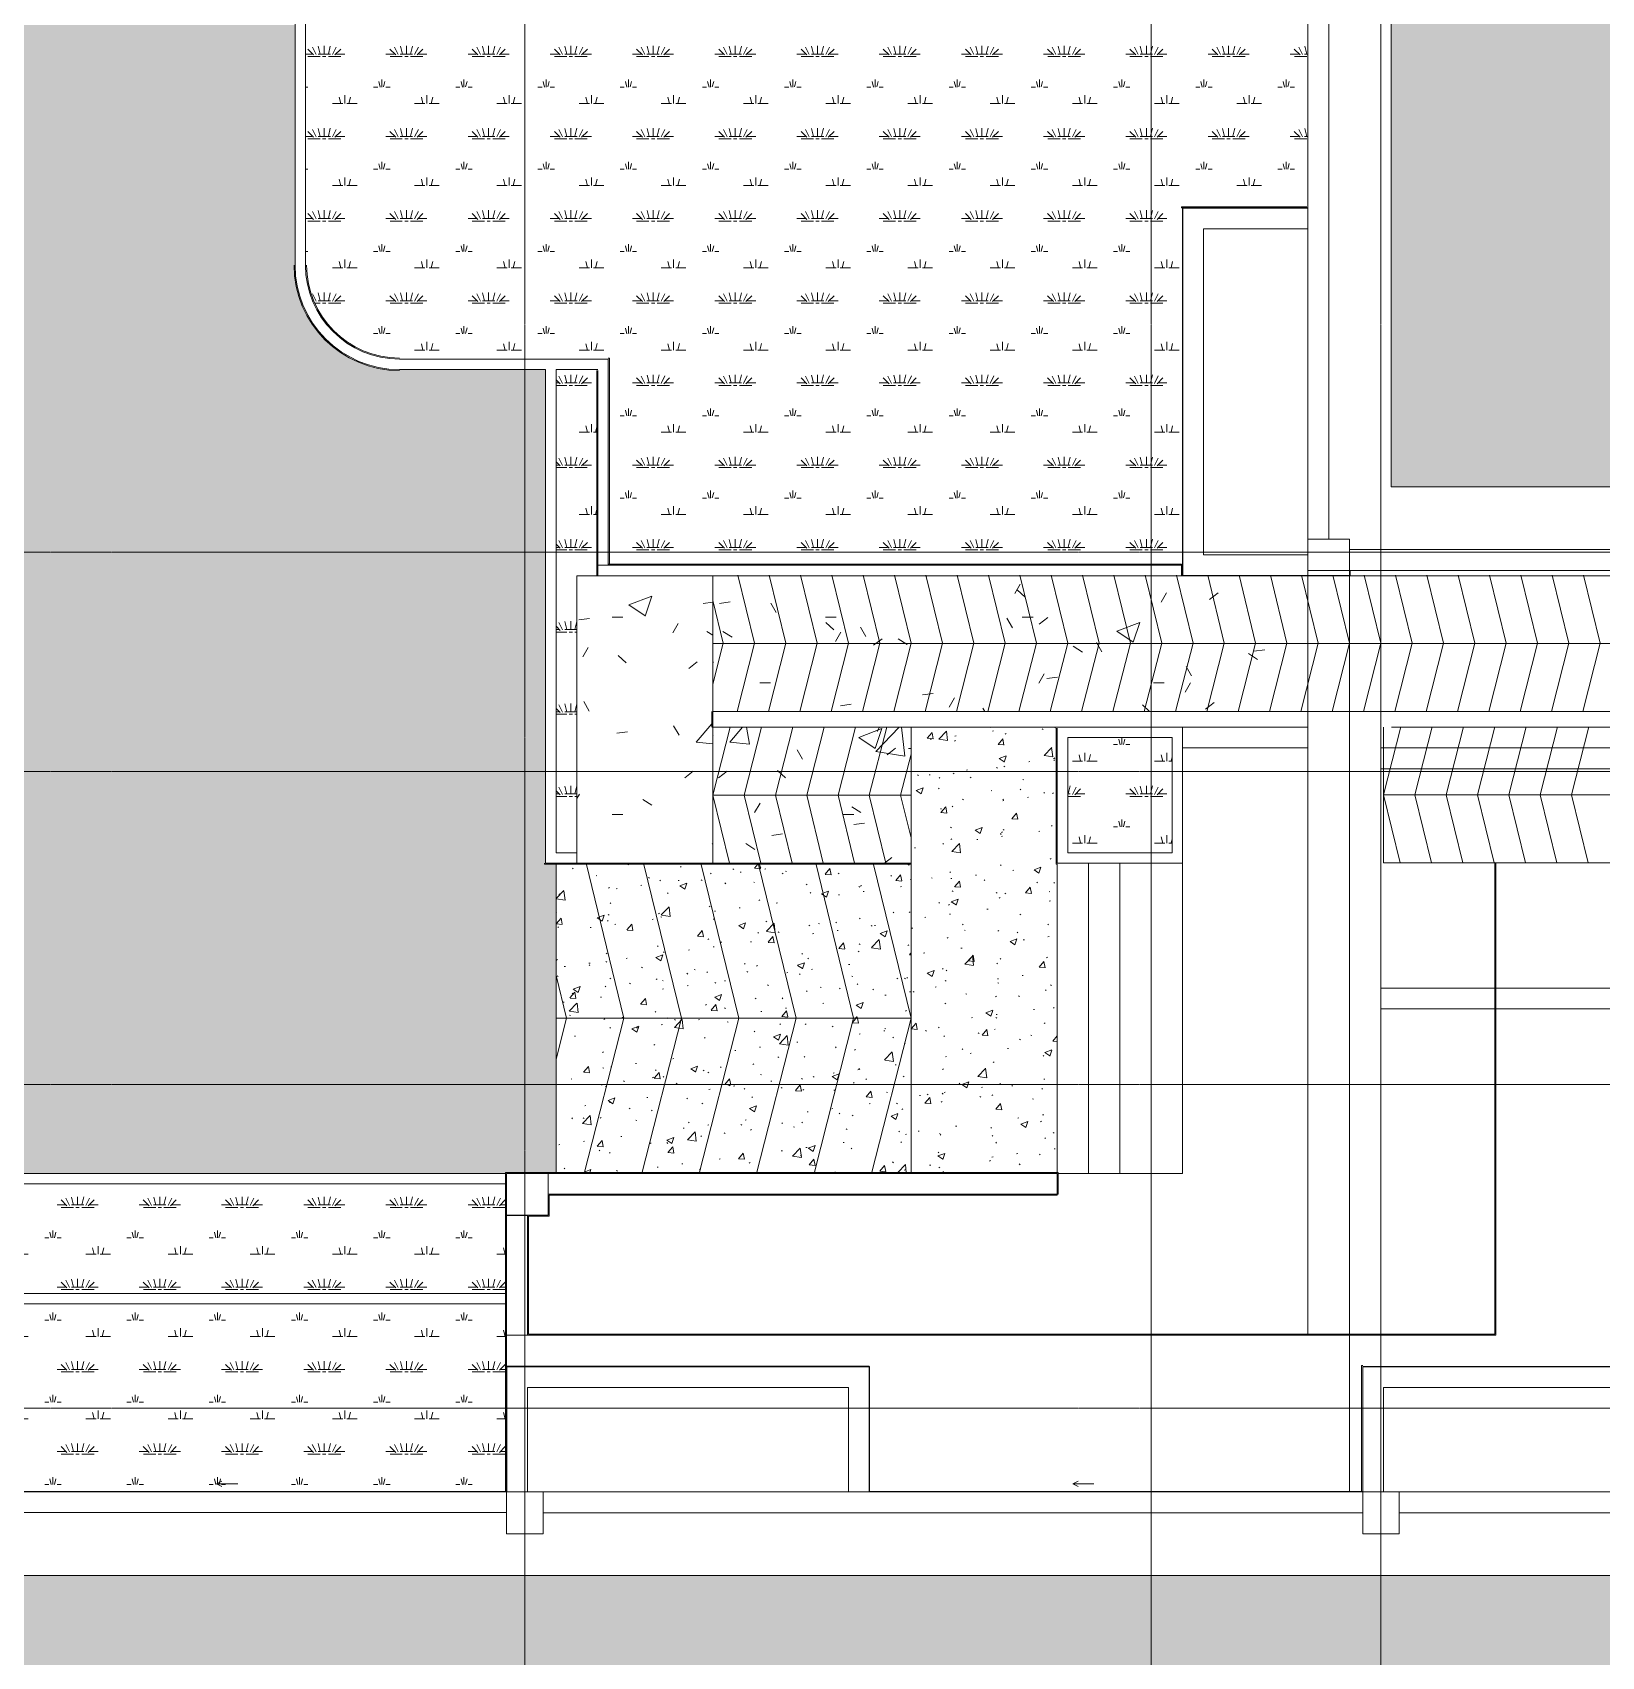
# Model space of a CAD drawing. Header units: millimetres. Extents: x 5117 to 246734, y -48177 to 129208.
# Drawn here: x 95238 to 110265, y 42959 to 58515 of the extents above; entities that cross this region are included whole.
import ezdxf

# ---------------------------------------------------------------- set-up
doc = ezdxf.new("R2010")
doc.units = ezdxf.units.MM
doc.linetypes.add('Grid Line', pattern=[22.225, 12.7, -3.175, 3.175, -3.175])
for name, color, linetype, lineweight in [('0-1', 7, 'Continuous', 5), ('A-DETL-THIN', 151, 'Continuous', 9), ('A-FLOR', 192, 'Continuous', 9), ('A-FLOR-1', 7, 'Continuous', 9), ('A-FLOR-PATT', 8, 'Continuous', 9), ('A-FLOR-PATT-2', 9, 'Continuous', 9), ('A-FLOR-PATT-3', 10, 'Continuous', 9), ('A-GLAZ', 151, 'Continuous', 9), ('A-WALL', 113, 'Continuous', 9), ('G-IMPT', 8, 'Continuous', 9), ('M-EQPM', 50, 'Continuous', 9), ('S-BEAM-1', 7, 'Continuous', 9), ('S-COLS-1', 7, 'Continuous', 9), ('S-GRID-1', 1, 'Grid Line', 9), ('S-STRS', 31, 'Continuous', 9)]:
    doc.layers.add(name, color=color, linetype=linetype, lineweight=lineweight)
pattern_1 = [(0, (0, 0), (2519.68, 629.92), [103.937, -1785.823, 103.937, -1785.823, -10078.72]), (0, (0, 0), (2519.68, 629.92), [-3779.52, 103.937, -3675.583, 103.937, -1785.823, -4409.44]), (0, (0, 0), (2519.68, 629.92), [-9448.8, 103.937, -1155.903, 103.937, -3045.663]), (120, (944.9, 314.96), (-1805.3667, 1867.147), [103.937, -1785.823, 103.937, -11864.543]), (120, (944.9, 314.96), (-1805.3667, 1867.147), [-1993.697, -1785.823, 103.937, -3675.583, -6299.2]), (120, (944.9, 314.96), (-1805.3667, 1867.147), [-7559.04, 103.937, -1785.823, 103.937, -4305.503]), (120, (944.9, 314.96), (-1805.3667, 1867.147), [-9552.737, -1155.903, 103.937, -3045.663]), (240, (1259.84, 1574.8), (-714.3133, -2497.067), [103.937, -1785.823, 103.937, -11864.543]), (240, (1259.84, 1574.8), (-714.3133, -2497.067), [-1993.697, -1785.823, 103.937, -3675.583, -6299.2]), (240, (1259.84, 1574.8), (-714.3133, -2497.067), [-7559.04, 103.937, -1785.823, 103.937, -4305.503]), (240, (1259.84, 1574.8), (-714.3133, -2497.067), [-9552.737, -1155.903, 103.937, -3045.663])]
pattern_2 = [(50, (0, 0), (2259.083, -197.644), [236.22, -2598.42]), (355, (0, 0), (-437.01, 2369.104), [188.976, -2078.736]), (100.451, (188.3, -16.5), (1822.088, 2171.446), [200.756, -2208.317]), (46.184, (0, 630), (3361.38, -521.33), [354.33, -3897.63]), (96.636, (280, 586.5), (2943.79, 3068.1), [301.134, -3312.475]), (351.184, (0, 630), (2943.82, 3068.07), [283.464, -3118.104]), (21, (315, 472.4), (1880.018, -1268.089), [236.22, -2598.42]), (326, (315, 472.4), (766.346, 2283.932), [188.976, -2078.736]), (71.451, (471.6, 366.8), (2646.372, 1015.824), [200.756, -2208.317]), (37.5, (0, 0), (38.299, 1048.482), [103.937, -1949.602, 103.937, -2006.295, -2086.61]), (37.5, (0, 0), (38.299, 1048.482), [-4163.77, 103.937, -1982.673]), (7.5, (0, 0), (828.564, 1242.239), [103.937, -1099.21, 103.937, -1902.358, -795.274]), (7.5, (0, 0), (828.564, 1242.239), [-3209.442, 103.937, -691.337]), (327.5, (-702.4, 0), (1681.327, -71.0387), [103.937, -683.463, 103.937, -2352.751, -3259.836]), (327.5, (-702.4, 0), (1681.327, -71.0387), [-3244.088, 103.937, -3155.9]), (317.5, (-1017.3, 0), (1836.803, 315.291), [103.937, -919.683, 103.937, -1527.556, -2314.956]), (317.5, (-1017.3, 0), (1836.803, 315.291), [-2655.113, 103.937, -2211.02])]
pattern_3 = [(50, (0, 0), (677.7247, -59.293), [70.866, -779.526]), (355, (0, 0), (-131.1036, 710.731), [56.693, -623.621]), (100.451, (56.5, -4.94), (546.6267, 651.434), [60.227, -662.495]), (46.184, (0, 189), (1008.414, -156.3987), [106.299, -1169.289]), (96.636, (84, 175.9), (883.1375, 920.431), [90.34, -993.743]), (351.184, (0, 189), (883.146, 920.423), [85.039, -935.431]), (21, (94.5, 141.73), (564.0056, -380.4262), [70.866, -779.526]), (326, (94.5, 141.7), (229.9034, 685.1796), [56.693, -623.621]), (71.451, (141.5, 110), (793.912, 304.7473), [60.227, -662.495]), (37.5, (0, 0), (11.4894, 314.54497), [10.394, -605.668, 10.394, -622.676, -625.983]), (37.5, (0, 0), (11.4894, 314.54497), [-1249.131, 10.394, -615.589]), (7.5, (0, 0), (248.5691, 372.672), [10.394, -350.55, 10.394, -591.495, -238.582]), (7.5, (0, 0), (248.5691, 372.672), [-962.833, 10.394, -228.189]), (327.5, (-210.7, 0), (504.39837, -21.31163), [10.394, -225.826, 10.394, -726.613, -977.951]), (327.5, (-210.7, 0), (504.39837, -21.31163), [-973.226, 10.394, -967.557]), (317.5, (-305.2, 0), (551.0412, 94.5872), [10.394, -296.692, 10.394, -479.054, -694.487]), (317.5, (-305.2, 0), (551.0412, 94.5872), [-796.534, 10.394, -684.093])]
pattern_4 = [(0, (236.2, 15.75), (787.4, 787.4), [118.11, -23.622, 31.496, -23.622, -590.55]), (0, (236.2, 15.75), (787.4, 787.4), [-196.85, 118.11, -472.44]), (0, (196.85, 39.4), (787.4, 787.4), [78.74, -59.055, 118.11, -59.055, -472.44]), (0, (196.85, 39.4), (787.4, 787.4), [-314.96, 78.74, -393.7]), (0, (472.44, 354.3), (787.4, 787.4), [98.425, -39.37, 98.425, -551.18]), (0, (78.74, 511.8), (787.4, 787.4), [39.37, -78.74, 39.37, -629.92]), (90, (157.5, 511.8), (-787.4, 787.4), [70.866, -716.534]), (90, (393.7, 39.4), (-787.4, 787.4), [78.74, -708.66]), (90, (590.55, 354.3), (-787.4, 787.4), [78.74, -708.66]), (45, (496.06, 31.5), (0, 787.4002), [78.74, -1034.812]), (135, (291.34, 31.5), (-787.4002, 6e-14), [78.74, -1034.812]), (63.435, (472.44, 35.43), (-0.0007, 787.4), [78.74, -1681.94]), (75.964, (433.07, 39.37), (-0.00383, 787.3999), [78.74, -3167.793]), (75.964, (629.92, 354.33), (-0.00383, 787.3999), [62.992, -3183.541]), (75.964, (173.23, 511.81), (-0.00383, 787.3999), [55.118, -3191.415]), (104.036, (354.33, 39.37), (0.00383, 787.3999), [78.74, -3167.793]), (104.036, (551.18, 354.33), (0.00383, 787.3999), [62.992, -3183.541]), (104.036, (141.73, 511.81), (0.00383, 787.3999), [55.118, -3191.415]), (116.565, (314.96, 35.43), (0.0007, 787.4), [78.74, -1681.939])]

# ---------------------------------------------------------------- blocks, each defined once
blk = doc.blocks.new('NCV_TKTC_KET CAU_rvt-1-TKCS_MB TỔNG THỂ MÁI')
at = {"layer": 'A-FLOR-1'}
for p, q in [((108251, 54162), (108251, 70562)), ((107451, 69762), (107451, 53362)), ((107451, 56833), (106253, 56833)), ((106253, 56833), (106253, 53312)), ((112853, 54162), (108251, 54162)), ((107451, 53362), (112053, 53362)), ((106253, 53312), (107453, 53312)), ((107453, 53312), (107453, 46047)), ((99978, 46037), (99778, 46037)), ((103253, 45737), (99778, 45737)), ((99778, 45737), (99778, 44537)), ((103253, 44537), (103253, 45737)), ((112042, 45737), (107978, 45737)), ((107978, 45737), (107978, 44537)), ((112053, 44535), (48853, 44535)), ((107978, 44537), (103253, 44537)), ((48053, 43735), (112853, 43735))]:
    blk.add_line(p, q, dxfattribs=at)
at = {"layer": 'S-BEAM-1'}
for p, q in [((107453, 61562), (107453, 53662)), ((107653, 53662), (107653, 61562)), ((106453, 56833), (106253, 56833)), ((106253, 56833), (106253, 53512)), ((107451, 56833), (106453, 56833)), ((106453, 53512), (106453, 56633)), ((106453, 56633), (107451, 56633)), ((107453, 53662), (107653, 53662)), ((107853, 53562), (107853, 53362)), ((112053, 53562), (107853, 53562)), ((106253, 53512), (106253, 53312)), ((107451, 53512), (106453, 53512)), ((107853, 53362), (112053, 53362)), ((106253, 53312), (107453, 53312)), ((107853, 53312), (107853, 46047)), ((108153, 51662), (108153, 53312)), ((112042, 51662), (108153, 51662)), ((108153, 49362), (108153, 51462)), ((108153, 51462), (112042, 51462)), ((109243, 49362), (108153, 49362)), ((112042, 49362), (109253, 49362)), ((108153, 46047), (108153, 49162)), ((108153, 49162), (109243, 49162)), ((109253, 49162), (112042, 49162)), ((107853, 46037), (107853, 44537)), ((108153, 45737), (108153, 46037)), ((108178, 45737), (107978, 45737)), ((107978, 45737), (107978, 44537)), ((112042, 45737), (108178, 45737)), ((99978, 45735), (99778, 45735)), ((99778, 45735), (99778, 44537)), ((103253, 45735), (99978, 45735)), ((103253, 45535), (103253, 45735)), ((99978, 44537), (99978, 45535)), ((99978, 45535), (103053, 45535)), ((103053, 45535), (103053, 44535)), ((103253, 44535), (103253, 45535)), ((108178, 44537), (108178, 45537)), ((108178, 45537), (112042, 45537)), ((99778, 44537), (91928, 44537)), ((99778, 44337), (99778, 44537)), ((100128, 44535), (100128, 44335)), ((107978, 44535), (100128, 44535)), ((107978, 44335), (107978, 44535)), ((108328, 44535), (108328, 44335)), ((112053, 44535), (108328, 44535)), ((91928, 44337), (99778, 44337)), ((100128, 44335), (107978, 44335)), ((108328, 44335), (112253, 44335))]:
    blk.add_line(p, q, dxfattribs=at)
at = {"layer": 'S-COLS-1'}
for p, q in [((107453, 53312), (107453, 53662)), ((107453, 53662), (107853, 53662)), ((107853, 53662), (107853, 53312)), ((107853, 53312), (107453, 53312)), ((100178, 47586), (100178, 47386)), ((99978, 47187), (99778, 47187)), ((99778, 44535), (100128, 44535)), ((99778, 44135), (99778, 44535)), ((100128, 44535), (100128, 44135)), ((107978, 44535), (108328, 44535)), ((107978, 44135), (107978, 44535)), ((108328, 44535), (108328, 44135)), ((100128, 44135), (99778, 44135)), ((108328, 44135), (107978, 44135))]:
    blk.add_line(p, q, dxfattribs=at)
blk = doc.blocks.new('TKTC_XREF_260130_MB TUM MAI - TKTC_XREF_260130_MB TUM MAI_dwg-4167669-TKCS_MB TỔNG THỂ MÁI')
at = {"layer": 'G-IMPT', "flags": 128}
for points in [[(-95701, -804336), (-96899, -804336), (-96899, -807858), (-91099, -807858)], [(-91109, -815433), (-95174, -815433), (-95174, -816632), (-99899, -816632), (-99899, -815432), (-103373, -815432), (-103373, -816632)]]:
    blk.add_lwpolyline(points, dxfattribs=at)
blk = doc.blocks.new('TKTC_XREF_260130_MB TUM MAI - TKTC_XREF_251221_MB TUM MAI-2041484-TKCS_MB TỔNG THỂ MÁI')
blk.add_blockref('TKTC_XREF_260130_MB TUM MAI - TKTC_XREF_260130_MB TUM MAI_dwg-4167669-TKCS_MB TỔNG THỂ MÁI', (169499, 843934))
blk = doc.blocks.new('1_FAMILY RVT - W01-WxH 1400x1400xmm-389822-TKCS_MB TỔNG THỂ MÁI')
at = {"layer": 'A-GLAZ'}
for q in [(299.2, 197.79), (299.2, 146.99), (451.6, 172.39)]:
    blk.add_line((248.4, 172.39), q, dxfattribs=at)
blk = doc.blocks.new('TKTC_QUAT HUT KHOI_260130 - TKTC_QUAT HUT KHOI_260130_dwg-4168555-TKCS_MB TỔNG THỂ MÁI')
at = {"layer": 'G-IMPT', "flags": 128}
for points in [[(107451, 56837), (106253, 56837), (106253, 53315), (107452, 53315)], [(112042, 45740), (107977, 45740), (107977, 44541), (103252, 44541), (103252, 45741), (99779, 45741), (99779, 44541), (95052, 44541), (95052, 45741), (88452, 45741), (88452, 44541), (83727, 44541), (83727, 45741), (77177, 45741), (77177, 44541), (72452, 44541), (72452, 45741), (65852, 45741), (65852, 44541)]]:
    blk.add_lwpolyline(points, dxfattribs=at)
blk = doc.blocks.new('TKTC_QUAT HUT KHOI_260130 - TKTC_QUAT HUT KHOI_260130-2046036-TKCS_MB TỔNG THỂ MÁI')
blk.add_blockref('TKTC_QUAT HUT KHOI_260130 - TKTC_QUAT HUT KHOI_260130_dwg-4168555-TKCS_MB TỔNG THỂ MÁI', (-33652, -17239))
blk = doc.blocks.new('TKTC_BON NUOC MAI_260130 - TKTC_BON NUOC MAI_260130_dwg-3426650-TKCS_MB TỔNG THỂ MÁI')
at = {"layer": 'G-IMPT', "flags": 128}
for points in [[(-95701, -804336), (-96899, -804336), (-96899, -807858), (-95699, -807858)], [(-91109, -815433), (-95174, -815433), (-95174, -816632), (-99899, -816632), (-99899, -815432), (-103373, -815432), (-103373, -816632), (-108099, -816632), (-108099, -815432), (-114699, -815432), (-114699, -816632), (-119424, -816632), (-119424, -815432), (-125974, -815432), (-125974, -816632), (-130699, -816632), (-130699, -815432), (-137299, -815432), (-137299, -816632), (-142024, -816632)]]:
    blk.add_lwpolyline(points, dxfattribs=at)
blk = doc.blocks.new('TKTC_BON NUOC MAI_260130 - TKTC_BON NUOC MAI_260130-2047084-TKCS_MB TỔNG THỂ MÁI')
blk.add_blockref('TKTC_BON NUOC MAI_260130 - TKTC_BON NUOC MAI_260130_dwg-3426650-TKCS_MB TỔNG THỂ MÁI', (169499, 843934))

msp = doc.modelspace()

# ---------------------------------------------------------------- hatches: boundary and pattern name
at = {"layer": 'A-FLOR-PATT'}
h = msp.add_hatch(dxfattribs=at)
h.set_pattern_fill('FP_14', color=256, style=0, pattern_type=2)
h.set_pattern_definition(pattern_4)
h.paths.add_polyline_path([(106252.5, 53411.9), (106252.6, 56833.3), (106242.6, 56835.3), (106242.6, 56845.3), (107450.6, 56845.3), (107450.6, 61511.9), (106252.6, 61511.9), (106252.6, 64158.6), (100752.6, 64158.6), (100752.6, 64148.6), (100542.9, 64140.4), (100351.7, 64119.9), (100161.3, 64086.7), (99972.3, 64040.3), (99784.5, 63980.5), (99597.2, 63906.2), (99469.4, 63847.9), (99302.6, 63758.3), (99141.4, 63657.5), (98958.7, 63523), (98840.5, 63425.2), (98698.9, 63291.3), (98565.7, 63146.9), (98441, 62991.7), (98325.5, 62825.4), (98241.1, 62687.4), (98151.6, 62517), (98073.3, 62340), (98006.5, 62156.3), (97951.4, 61965.1), (97917.8, 61820.7), (97887.2, 61634.6), (97868.7, 61447), (97862.6, 61258.6), (97852.6, 61258.6), (97852.6, 56286.3), (97862.7, 56283.2), (97872.1, 56163.5), (97892.6, 56061.4), (97913.9, 55989.1), (97953.1, 55895.8), (98002.8, 55807.5), (98064.6, 55722.6), (98131.2, 55649.9), (98220.5, 55574.3), (98294.4, 55524.3), (98388.2, 55475.4), (98470.9, 55442.7), (98554.5, 55418.6), (98665.7, 55401.2), (98752.6, 55396.3), (98752.6, 55386.3), (100752.6, 55386.3), (100752.6, 55396.3), (100762.6, 55396.3), (100762.6, 53421.9), (106242.5, 53421.9), (106242.5, 53411.9)])
h = msp.add_hatch(dxfattribs=at)
h.set_pattern_fill('FP_14', color=256, style=0, pattern_type=2)
h.set_pattern_definition(pattern_4)
h.paths.add_polyline_path([(100259.8, 50657.9), (100452.6, 50657.9), (100452.6, 53311.9), (100642.6, 53311.9), (100642.6, 55276.3), (100652.6, 55276.3), (100652.6, 55286.3), (100252.6, 55286.3), (100252.6, 50657.9)])
h = msp.add_hatch(dxfattribs=at)
h.set_pattern_fill('FP_1', color=256, style=0, pattern_type=2)
h.set_pattern_definition(pattern_1)
h.paths.add_polyline_path([(101752.6, 50557.9), (101752.6, 51861.9), (101742.6, 51861.9), (101742.6, 52011.9), (101752.6, 52011.9), (101752.6, 53311.9), (100452.6, 53311.9), (100452.6, 50557.9)])
h = msp.add_hatch(dxfattribs=at)
h.set_pattern_fill('FP_7', color=256, style=0, pattern_type=2)
h.set_pattern_definition(pattern_2)
h.paths.add_polyline_path([(101752.6, 50557.9), (101752.6, 51861.9), (101742.6, 51861.9), (101742.6, 52011.9), (101752.6, 52011.9), (101752.6, 53311.9), (100452.6, 53311.9), (100452.6, 50557.9)])
h = msp.add_hatch(dxfattribs=at)
h.set_pattern_fill('FP_41', color=256, style=0, pattern_type=2)
h.set_pattern_definition([(0, (395.5, 0), (2513.732, 629.92), [103.69, -1781.607, 103.69, -11836.535]), (0, (395.5, 0), (2513.732, 629.92), [-1988.99, -1781.607, 103.69, -3666.906, -6284.33]), (0, (395.5, 0), (2513.732, 629.92), [-7541.196, 103.69, -1781.607, 103.69, -4295.34]), (0, (395.5, 0), (2513.732, 629.92), [-9530.186, -1153.175, 103.69, -3038.473]), (119.941, (1338.17, 314.96), (-1801.092, 1867.159), [103.876, -1784.77, -11961.423]), (119.941, (1338.17, 314.96), (-1801.092, 1867.159), [-1888.646, 103.876, -1784.77, -10072.777]), (119.941, (1338.17, 314.96), (-1801.092, 1867.159), [-3777.29, 103.876, -3673.416, -6295.486]), (119.941, (1338.17, 314.96), (-1801.092, 1867.159), [-7554.583, 103.876, -1784.77, -4406.84]), (119.941, (1338.17, 314.96), (-1801.092, 1867.159), [-9443.23, 103.876, -1155.222, -3147.743]), (119.941, (1338.17, 314.96), (-1801.092, 1867.159), [-10702.326, 103.876, -3043.867]), (240.059, (1652.4, 1574.8), (-712.6093, -2497.0717), [103.876, -1784.77, -11961.423]), (240.059, (1652.4, 1574.8), (-712.6093, -2497.0717), [-1888.646, 103.876, -1784.77, -10072.777]), (240.059, (1652.4, 1574.8), (-712.6093, -2497.0717), [-3777.29, 103.876, -3673.416, -6295.486]), (240.059, (1652.4, 1574.8), (-712.6093, -2497.0717), [-7554.583, 103.876, -1784.77, -4406.84]), (240.059, (1652.4, 1574.8), (-712.6093, -2497.0717), [-9443.23, 103.876, -1155.222, -3147.743]), (240.059, (1652.4, 1574.8), (-712.6093, -2497.0717), [-10702.326, 103.876, -3043.867])])
h.paths.add_polyline_path([(103897.7, 52011.9), (107452.6, 52011.9), (107452.6, 53311.9), (101752.6, 53311.9), (101752.6, 52011.9)])
h = msp.add_hatch(dxfattribs=at)
h.set_pattern_fill('FP_42', color=256, style=0, pattern_type=2)
h.set_pattern_definition([(50.067, (395.5, 0), (2253.75, -197.63), [235.99, -2595.887]), (354.988, (395.5, 0), (-435.97, 2369.106), [188.533, -2073.866]), (100.427, (583.3, -16.5), (1817.782, 2171.45), [200.74, -2208.145]), (46.252, (395.5, 630), (3353.45, -521.31), [353.93, -3893.22]), (96.62, (675, 586.5), (2936.87, 3068.08), [301.125, -3312.37]), (351.164, (395.5, 630), (2936.84, 3068.1), [282.81, -3110.92]), (21.045, (709.7, 472.4), (1875.572, -1268.1), [235.734, -2593.075]), (325.937, (709.7, 472.4), (764.545, 2283.93), [188.67, -2075.365]), (71.492, (866, 366.8), (2640.12, 1015.833), [200.71, -2207.79]), (37.565, (395.5, 0), (38.216, 1048.482), [103.782, -1946.707, 103.782, -2003.316, -2083.511]), (37.565, (395.5, 0), (38.216, 1048.482), [-4157.587, 103.782, -1979.73]), (7.518, (395.5, 0), (826.598, 1242.246), [103.696, -1096.66, 103.696, -1897.944, -793.429]), (7.518, (395.5, 0), (826.598, 1242.246), [-3201.995, 103.696, -689.733]), (327.439, (-305.2, 0), (1677.3586, -71.027), [103.762, -682.316, 103.762, -2348.802, -3254.364]), (327.439, (-305.2, 0), (1677.3586, -71.027), [-3238.643, 103.762, -3150.602]), (317.433, (-619.4, 0), (1832.464, 315.305), [103.804, -918.504, 103.804, -3837.584]), (317.433, (-619.4, 0), (1832.464, 315.305), [-1126.11, -1525.597, 103.804, -2208.184])])
h.paths.add_polyline_path([(103897.7, 52011.9), (107452.6, 52011.9), (107452.6, 53311.9), (101752.6, 53311.9), (101752.6, 52011.9)])
h = msp.add_hatch(dxfattribs=at)
h.set_pattern_fill('FP_39', color=256, style=0, pattern_type=2)
h.set_pattern_definition([(0, (564.16, 0), (2513.732, 629.92), [103.69, -1781.607, 103.69, -11836.535]), (0, (564.16, 0), (2513.732, 629.92), [-1988.99, -1781.607, 103.69, -3666.906, -6284.33]), (0, (564.16, 0), (2513.732, 629.92), [-7541.196, 103.69, -1781.607, 103.69, -4295.34]), (0, (564.16, 0), (2513.732, 629.92), [-9530.186, -1153.175, 103.69, -3038.473]), (119.941, (1506.8, 314.96), (-1801.092, 1867.159), [103.876, -1784.77, -11961.423]), (119.941, (1506.8, 314.96), (-1801.092, 1867.159), [-1888.646, 103.876, -1784.77, -10072.777]), (119.941, (1506.8, 314.96), (-1801.092, 1867.159), [-3777.29, 103.876, -3673.416, -6295.486]), (119.941, (1506.8, 314.96), (-1801.092, 1867.159), [-7554.583, 103.876, -1784.77, -4406.84]), (119.941, (1506.8, 314.96), (-1801.092, 1867.159), [-9443.23, 103.876, -1155.222, -3147.743]), (119.941, (1506.8, 314.96), (-1801.092, 1867.159), [-10702.326, 103.876, -3043.867]), (240.059, (1821, 1574.8), (-712.6093, -2497.0717), [103.876, -1784.77, -11961.423]), (240.059, (1821, 1574.8), (-712.6093, -2497.0717), [-1888.646, 103.876, -1784.77, -10072.777]), (240.059, (1821, 1574.8), (-712.6093, -2497.0717), [-3777.29, 103.876, -3673.416, -6295.486]), (240.059, (1821, 1574.8), (-712.6093, -2497.0717), [-7554.583, 103.876, -1784.77, -4406.84]), (240.059, (1821, 1574.8), (-712.6093, -2497.0717), [-9443.23, 103.876, -1155.222, -3147.743]), (240.059, (1821, 1574.8), (-712.6093, -2497.0717), [-10702.326, 103.876, -3043.867])])
h.paths.add_polyline_path([(101752.6, 50557.9), (103652.5, 50557.9), (103652.5, 51861.9), (101752.6, 51861.9), (101752.6, 51602.2)])
h = msp.add_hatch(dxfattribs=at)
h.set_pattern_fill('FP_40', color=256, style=0, pattern_type=2)
h.set_pattern_definition([(50.067, (564.2, 0), (2253.75, -197.63), [235.99, -2595.887]), (354.988, (564.2, 0), (-435.97, 2369.106), [188.533, -2073.866]), (100.427, (752, -16.5), (1817.782, 2171.45), [200.74, -2208.145]), (46.252, (564.2, 630), (3353.45, -521.31), [353.93, -3893.22]), (96.62, (843.6, 586.5), (2936.87, 3068.08), [301.125, -3312.37]), (351.164, (564, 630), (2936.84, 3068.1), [282.81, -3110.92]), (21.045, (878.4, 472.4), (1875.572, -1268.1), [235.734, -2593.075]), (325.937, (878.4, 472.4), (764.545, 2283.93), [188.67, -2075.365]), (71.492, (1034.7, 366.8), (2640.12, 1015.833), [200.71, -2207.79]), (37.565, (564.16, 0), (38.216, 1048.482), [103.782, -1946.707, 103.782, -2003.316, -2083.511]), (37.565, (564.16, 0), (38.216, 1048.482), [-4157.587, 103.782, -1979.73]), (7.518, (564.2, 0), (826.598, 1242.246), [103.696, -1096.66, 103.696, -1897.944, -793.429]), (7.518, (564.2, 0), (826.598, 1242.246), [-3201.995, 103.696, -689.733]), (327.439, (-136.54, 0), (1677.3586, -71.027), [103.762, -682.316, 103.762, -2348.802, -3254.364]), (327.439, (-136.54, 0), (1677.3586, -71.027), [-3238.643, 103.762, -3150.602]), (317.433, (-450.8, 0), (1832.464, 315.305), [103.804, -918.504, 103.804, -3837.584]), (317.433, (-450.8, 0), (1832.464, 315.305), [-1126.11, -1525.597, 103.804, -2208.184])])
h.paths.add_polyline_path([(101752.6, 50557.9), (103652.5, 50557.9), (103652.5, 51861.9), (101752.6, 51861.9), (101752.6, 51602.2)])
h = msp.add_hatch(dxfattribs=at)
h.set_pattern_fill('FP_14', color=256, style=0, pattern_type=2)
h.set_pattern_definition(pattern_4)
h.paths.add_polyline_path([(106152.5, 50657.5), (106152.5, 51761.9), (105152.5, 51761.9), (105152.5, 50657.5)])
h = msp.add_hatch(dxfattribs=at)
h.set_pattern_fill('FP_14', color=256, style=0, pattern_type=2)
h.set_pattern_definition(pattern_4)
h.paths.add_polyline_path([(98958.7, 46437.4), (99767.6, 46437.4), (99767.6, 47486.3), (85077.6, 47486.3), (85077.6, 46437.4), (94019.6, 46437.4)])
h = msp.add_hatch(dxfattribs=at)
h.set_pattern_fill('FP_14', color=256, style=0, pattern_type=2)
h.set_pattern_definition(pattern_4)
h.paths.add_polyline_path([(85077.6, 44536.9), (88452.6, 44536.9), (88452.6, 45737.4), (95052.6, 45736.9), (95052.6, 44536.9), (99767.6, 44537.9), (99767.6, 46337.4), (85077.6, 46337.4)])
at = {"layer": 'A-FLOR-PATT-2'}
h = msp.add_hatch(dxfattribs=at)
h.set_pattern_fill('FP_1', color=256, style=0, pattern_type=2)
h.set_pattern_definition(pattern_1)
h.paths.add_polyline_path([(116902.6, 18036.9), (126450.6, 18036.9), (126450.6, 33076.9), (119902.6, 33076.9), (119902.6, 37786.9), (126450.6, 37786.9), (126450.6, 77435.3), (119062.6, 77435.3), (119062.6, 70736.9), (114152.6, 70736.9), (114152.6, 77435.3), (106750.6, 77435.3), (106750.6, 70561.9), (108250.6, 70561.9), (108250.6, 54161.9), (112852.7, 54161.9), (112852.7, 53461.9), (112952.6, 53461.9), (112952.6, 52471.9), (116462.6, 52471.9), (116462.6, 44727), (112852.6, 44727), (112852.6, 43735.3), (48052.7, 43735.3), (48052.7, 44727), (44442.6, 44727), (44442.6, 52471.9), (47952.6, 52471.9), (47952.6, 53461.9), (48052.7, 53461.9), (48052.7, 54161.9), (52652.6, 54161.9), (52652.6, 70561.9), (54152.6, 70561.9), (54152.6, 77436.9), (46762.4, 77436.9), (46762.4, 70736.9), (41852.6, 70736.9), (41852.6, 77435.3), (34450.6, 77435.3), (34450.6, 37786.9), (41002.6, 37786.9), (41002.6, 37796.9), (41012.6, 37796.9), (41012.6, 33076.9), (41002.6, 33076.9), (41002.6, 33086.9), (34450.6, 33086.9), (34450.6, 18037.4), (44002.6, 18037.4), (44002.6, 25337.4), (76452.6, 25337.4), (76452.6, 33536.9), (76442.6, 33537.2), (76442.6, 33546.9), (84387.6, 33546.9), (84387.6, 25337.4), (116902.6, 25337.4), (116902.6, 18342.4)])
h.paths.add_polyline_path([(116252.6, 52961.9), (115852.6, 52961.9), (115852.6, 53461.9), (116352.6, 53461.9), (116352.6, 52961.9), (116252.6, 52961.9)])
h.paths.add_polyline_path([(44652.5, 52961.9), (44552.5, 52961.9), (44552.5, 53461.9), (45052.6, 53461.9), (45052.6, 52961.9), (44652.6, 52961.9)])
h.paths.add_polyline_path([(116252.6, 53061.9), (116252.6, 53061.9), (116252.6, 53361.9)])
h.paths.add_polyline_path([(44652.5, 53061.9), (44652.6, 53062), (44652.5, 53361.3)])
h = msp.add_hatch(dxfattribs=at)
h.set_pattern_fill('FP_2', color=256, style=0, pattern_type=2)
h.set_pattern_definition(pattern_2)
h.paths.add_polyline_path([(116902.6, 18036.9), (126450.6, 18036.9), (126450.6, 33076.9), (119902.6, 33076.9), (119902.6, 37786.9), (126450.6, 37786.9), (126450.6, 77435.3), (119062.6, 77435.3), (119062.6, 70736.9), (114152.6, 70736.9), (114152.6, 77435.3), (106750.6, 77435.3), (106750.6, 70561.9), (108250.6, 70561.9), (108250.6, 54161.9), (112852.7, 54161.9), (112852.7, 53461.9), (112952.6, 53461.9), (112952.6, 52471.9), (116462.6, 52471.9), (116462.6, 44727), (112852.6, 44727), (112852.6, 43735.3), (48052.7, 43735.3), (48052.7, 44727), (44442.6, 44727), (44442.6, 52471.9), (47952.6, 52471.9), (47952.6, 53461.9), (48052.7, 53461.9), (48052.7, 54161.9), (52652.6, 54161.9), (52652.6, 70561.9), (54152.6, 70561.9), (54152.6, 77436.9), (46762.4, 77436.9), (46762.4, 70736.9), (41852.6, 70736.9), (41852.6, 77435.3), (34450.6, 77435.3), (34450.6, 37786.9), (41002.6, 37786.9), (41002.6, 37796.9), (41012.6, 37796.9), (41012.6, 33076.9), (41002.6, 33076.9), (41002.6, 33086.9), (34450.6, 33086.9), (34450.6, 18037.4), (44002.6, 18037.4), (44002.6, 25337.4), (76452.6, 25337.4), (76452.6, 33536.9), (76442.6, 33537.2), (76442.6, 33546.9), (84387.6, 33546.9), (84387.6, 25337.4), (116902.6, 25337.4), (116902.6, 18342.4)])
h.paths.add_polyline_path([(116252.6, 52961.9), (115852.6, 52961.9), (115852.6, 53461.9), (116352.6, 53461.9), (116352.6, 52961.9), (116252.6, 52961.9)])
h.paths.add_polyline_path([(44652.5, 52961.9), (44552.5, 52961.9), (44552.5, 53461.9), (45052.6, 53461.9), (45052.6, 52961.9), (44652.6, 52961.9)])
h.paths.add_polyline_path([(116252.6, 53061.9), (116252.6, 53061.9), (116252.6, 53361.9)])
h.paths.add_polyline_path([(44652.5, 53061.9), (44652.6, 53062), (44652.5, 53361.3)])
at = {"layer": 'A-FLOR-PATT-3'}
h = msp.add_hatch(dxfattribs=at)
h.set_pattern_fill('FP_6', color=256, style=0, pattern_type=2)
h.set_pattern_definition(pattern_3)
h.paths.add_polyline_path([(85087.1, 47586.3), (99767.6, 47586.3), (99767.6, 47596.3), (100252.6, 47596.3), (100251.8, 50547.9), (100142.6, 50547.9), (100142.6, 50557.9), (100152.6, 50557.9), (100152.6, 55286.3), (98752.6, 55286.3), (98752.6, 55276.3), (98618, 55286.3), (98527.8, 55301.6), (98396.2, 55342.4), (98296.3, 55386.3), (98203.3, 55439.6), (98114.1, 55504.5), (98029, 55582.7), (97958.5, 55662.8), (97891.5, 55759.7), (97840.8, 55852.4), (97798.3, 55956), (97763.7, 56086), (97748.9, 56174.4), (97742.6, 56286.3), (97752.6, 56286.3), (97752.6, 58586.3), (91952.6, 58586.3), (91952.6, 53686.5), (91752.6, 53686.5), (91752.6, 53635.1), (91952.6, 53635.1), (91952.6, 53587.3), (68947.6, 53587.3), (68947.6, 53635.1), (69152.6, 53635.1), (69152.6, 53686.5), (68947.6, 53687.7), (68947.6, 58586.3), (63162.6, 58585.7), (63162.6, 56286.3), (63152.6, 56151.7), (63134.7, 56052.9), (63096.4, 55929.9), (63052.6, 55830), (62991, 55725.3), (62928.2, 55640.9), (62854.8, 55561.4), (62772, 55489.4), (62681.2, 55426.3), (62583.5, 55373.3), (62480.2, 55331.3), (62352.8, 55297.5), (62262.4, 55282.5), (62152.6, 55276.3), (62152.6, 55286.3), (60752.6, 55286.3), (60752.6, 50547.9), (60652.6, 50547.9), (60655.5, 47596.3), (75937.6, 47596.3), (75937.6, 47586.3), (84967.6, 47586.3), (84967.6, 47596.3), (84977.6, 47596.3), (84977.6, 47586.3), (85077.6, 47586.3)])
h.paths.add_polyline_path([(79152.6, 53635.1), (79152.6, 53686.5), (74252.6, 53686.5), (74252.6, 53635.1), (74263.5, 53635.1)])
h.paths.add_polyline_path([(89252.6, 53635.1), (91652.6, 53635.1), (91652.6, 53686.5), (89252.6, 53686.5)])
h.paths.add_polyline_path([(89152.6, 53635.1), (89152.6, 53686.5), (84252.6, 53686.5), (84252.6, 53635.1), (89080.6, 53635.1)])
h.paths.add_polyline_path([(74152.6, 53635.1), (74152.6, 53686.5), (69252.6, 53686.5), (69252.6, 53635.1), (69324.5, 53635.1)])
h.paths.add_polyline_path([(84141.6, 53635.1), (84152.6, 53635.1), (84152.6, 53686.5), (79252.6, 53686.5), (79252.6, 53635.1)])
h = msp.add_hatch(dxfattribs=at)
h.set_pattern_fill('FP_6', color=256, style=0, pattern_type=2)
h.set_pattern_definition(pattern_3)
h.paths.add_polyline_path([(103897.7, 47596.3), (105052.5, 47596.3), (105052.5, 50547.5), (105042.5, 50547.5), (105042.5, 51851.9), (105052.5, 51851.9), (105051.7, 51861.9), (103652.6, 51861.9), (103652.5, 47596.3)])
h = msp.add_hatch(dxfattribs=at)
h.set_pattern_fill('FP_20', color=256, style=0, pattern_type=2)
h.set_pattern_definition([(50.049, (292.95, 0), (676.5554, -59.2896), [70.815, -778.97]), (354.991, (292.95, 0), (-130.872, 710.732), [56.596, -622.553]), (100.434, (349.33, -4.94), (545.6757, 651.4395), [60.223, -662.457]), (46.234, (292.95, 189), (1006.6755, -156.3886), [106.211, -1168.322]), (96.624, (376.8, 175.9), (881.624, 920.42), [90.338, -993.72]), (351.169, (293, 189), (881.623, 920.422), [84.896, -933.855]), (21.033, (387.3, 141.73), (563.0315, -380.4283), [70.759, -778.354]), (325.954, (387.3, 141.7), (229.509, 685.1793), [56.626, -622.881]), (71.481, (434.2, 110), (792.5403, 304.7495), [60.216, -662.379]), (37.548, (292.95, 0), (11.4692, 314.54477), [10.382, -605.01, 10.382, -622, -625.303]), (37.548, (292.95, 0), (11.4692, 314.54477), [-1247.775, 10.382, -614.921]), (7.513, (292.95, 0), (248.1388, 372.6727), [10.376, -349.956, 10.376, -590.492, -238.177]), (7.513, (292.95, 0), (248.1388, 372.6727), [-961.199, 10.376, -227.801]), (327.455, (82.6, 0), (503.52804, -21.3126), [10.381, -225.549, 10.381, -725.721, -976.751]), (327.455, (82.6, 0), (503.52804, -21.3126), [-972.032, 10.381, -966.37]), (317.451, (-11.7, 0), (550.0895, 94.5898), [10.384, -296.414, 10.384, -478.605, -693.836]), (317.451, (-11.7, 0), (550.0895, 94.5898), [-795.787, 10.384, -683.452])])
h.paths.add_polyline_path([(101428.2, 47596.3), (103652.5, 47596.3), (103652.5, 50547.9), (100252.6, 50547.9), (100252.6, 47596.3)])

# ---------------------------------------------------------------- linework, layer by layer
at = {"layer": 'A-DETL-THIN'}
for p, q in [((101752.6, 53311.9), (101752.6, 52011.9)), ((110552.6, 53311.9), (101752.6, 53311.9)), ((101752.6, 53311.9), (110552.6, 53311.9)), ((101752.6, 52011.9), (101752.6, 53311.9)), ((102152.6, 52663.9), (101993.3, 53315.9)), ((102452.6, 52663.9), (102293.3, 53315.9)), ((102752.6, 52663.9), (102593.3, 53315.9)), ((103052.6, 52663.9), (102893.3, 53315.9)), ((103352.6, 52663.9), (103193.3, 53315.9)), ((103652.6, 52663.9), (103493.3, 53315.9)), ((103952.6, 52663.9), (103793.3, 53315.9)), ((104252.6, 52663.9), (104093.3, 53315.9)), ((104552.6, 52663.9), (104393.3, 53315.9)), ((104852.6, 52663.9), (104693.3, 53315.9)), ((105152.6, 52663.9), (104993.3, 53315.9)), ((105452.6, 52663.9), (105293.3, 53315.9)), ((105752.6, 52663.9), (105593.3, 53315.9)), ((106052.6, 52663.9), (105893.3, 53315.9)), ((106352.6, 52663.9), (106193.3, 53315.9)), ((106652.6, 52663.9), (106493.3, 53315.9)), ((106952.6, 52663.9), (106793.3, 53315.9)), ((107252.6, 52663.9), (107093.3, 53315.9)), ((107552.6, 52663.9), (107393.3, 53315.9)), ((107852.6, 52663.9), (107693.3, 53315.9)), ((108152.6, 52663.9), (107993.3, 53315.9)), ((108452.6, 52663.9), (108293.3, 53315.9)), ((108752.6, 52663.9), (108593.3, 53315.9)), ((109052.6, 52663.9), (108893.3, 53315.9)), ((109352.6, 52663.9), (109193.3, 53315.9)), ((109652.6, 52663.9), (109493.3, 53315.9)), ((109952.6, 52663.9), (109793.3, 53315.9)), ((110252.6, 52663.9), (110093.3, 53315.9)), ((101852.6, 52663.9), (101752.6, 53073.1)), ((101852.6, 52663.9), (101752.6, 52272.7)), ((110552.6, 52661.9), (101752.6, 52661.9)), ((102152.6, 52663.9), (101986, 52011.9)), ((102452.6, 52663.9), (102286, 52011.9)), ((102752.6, 52663.9), (102586, 52011.9)), ((103052.6, 52663.9), (102886, 52011.9)), ((103352.6, 52663.9), (103186, 52011.9)), ((103652.6, 52663.9), (103486, 52011.9)), ((103952.6, 52663.9), (103786, 52011.9)), ((104252.6, 52663.9), (104086, 52011.9)), ((104552.6, 52663.9), (104386, 52011.9)), ((104852.6, 52663.9), (104686, 52011.9)), ((105152.6, 52663.9), (104986, 52011.9)), ((105452.6, 52663.9), (105286, 52011.9)), ((105752.6, 52663.9), (105586, 52011.9)), ((106052.6, 52663.9), (105886, 52011.9)), ((106352.6, 52663.9), (106186, 52011.9)), ((106652.6, 52663.9), (106486, 52011.9)), ((106952.6, 52663.9), (106786, 52011.9)), ((107252.6, 52663.9), (107086, 52011.9)), ((107552.6, 52663.9), (107386, 52011.9)), ((107852.6, 52663.9), (107686, 52011.9)), ((108152.6, 52663.9), (107986, 52011.9)), ((108452.6, 52663.9), (108286, 52011.9)), ((108752.6, 52663.9), (108586, 52011.9)), ((109052.6, 52663.9), (108886, 52011.9)), ((109352.6, 52663.9), (109186, 52011.9)), ((109652.6, 52663.9), (109486, 52011.9)), ((109952.6, 52663.9), (109786, 52011.9)), ((110252.6, 52663.9), (110086, 52011.9)), ((101752.6, 52011.9), (110552.6, 52011.9)), ((110552.6, 52011.9), (101752.6, 52011.9)), ((101752.6, 51209.9), (101919.3, 51861.9)), ((103652.6, 51861.9), (101752.6, 51861.9)), ((101752.6, 51861.9), (101752.6, 50557.9)), ((102052.6, 51209.9), (102219.3, 51861.9)), ((102352.6, 51209.9), (102519.3, 51861.9)), ((102652.6, 51209.9), (102819.3, 51861.9)), ((102952.6, 51209.9), (103119.3, 51861.9)), ((103252.6, 51209.9), (103419.3, 51861.9)), ((103652.6, 50557.9), (103652.6, 51861.9)), ((108177.6, 51211.9), (108344.2, 51863.9)), ((108177.6, 50561.9), (108177.6, 51861.9)), ((108252.6, 51861.9), (110552.6, 51861.9)), ((108252.6, 51861.9), (109952.6, 51861.9)), ((108477.6, 51211.9), (108644.2, 51863.9)), ((108777.6, 51211.9), (108944.2, 51863.9)), ((109077.6, 51211.9), (109244.2, 51863.9)), ((109377.6, 51211.9), (109544.2, 51863.9)), ((109677.6, 51211.9), (109844.2, 51863.9)), ((109977.6, 51211.9), (110144.2, 51863.9)), ((103552.6, 51209.9), (103652.6, 51600.9)), ((103652.6, 51209.9), (101752.6, 51209.9)), ((101752.6, 51209.9), (101912, 50557.9)), ((102052.6, 51209.9), (102212, 50557.9)), ((102352.6, 51209.9), (102512, 50557.9)), ((102652.6, 51209.9), (102812, 50557.9)), ((102952.6, 51209.9), (103112, 50557.9)), ((103252.6, 51209.9), (103412, 50557.9)), ((103552.6, 51209.9), (103652.6, 50801)), ((108177.6, 51211.9), (110552.6, 51211.9)), ((108177.6, 51211.9), (108336.9, 50559.9)), ((108477.6, 51211.9), (108636.9, 50559.9)), ((108777.6, 51211.9), (108936.9, 50559.9)), ((109077.6, 51211.9), (109236.9, 50559.9)), ((109377.6, 51211.9), (109536.9, 50559.9)), ((109677.6, 51211.9), (109836.9, 50559.9)), ((109977.6, 51211.9), (110136.9, 50559.9)), ((110552.6, 50561.9), (108177.6, 50561.9)), ((110552.6, 50561.9), (108252.6, 50561.9)), ((100252.6, 50557.9), (103652.5, 50557.9)), ((100252.6, 47586.3), (100252.6, 50557.9)), ((100902.5, 49072.1), (100539.4, 50557.9)), ((101452.5, 49072.1), (101089.4, 50557.9)), ((102002.5, 49072.1), (101639.4, 50557.9)), ((101752.6, 50557.9), (103652.6, 50557.9)), ((102552.5, 49072.1), (102189.4, 50557.9)), ((103102.5, 49072.1), (102739.4, 50557.9)), ((103652.5, 49072.1), (103289.4, 50557.9)), ((103652.5, 50557.9), (103652.5, 47586.3)), ((100352.5, 49072.1), (100252.6, 49481)), ((103652.5, 49072.1), (100252.6, 49072.1)), ((100352.5, 49072.1), (100252.6, 48681.2)), ((100902.5, 49072.1), (100522.7, 47586.3)), ((101452.5, 49072.1), (101072.7, 47586.3)), ((102002.5, 49072.1), (101622.7, 47586.3)), ((102552.5, 49072.1), (102172.7, 47586.3)), ((103102.5, 49072.1), (102722.7, 47586.3)), ((103652.5, 49072.1), (103272.7, 47586.3)), ((103652.5, 47586.3), (100252.6, 47586.3))]:
    msp.add_line(p, q, dxfattribs=at)
at = {"layer": 'A-FLOR'}
for p, q in [((106252.5, 53411.9), (106252.5, 56833.3)), ((106242.5, 53411.9), (106252.5, 53411.9)), ((100452.6, 53311.9), (100642.6, 53311.9)), ((100452.6, 50657.9), (100452.6, 53311.9)), ((106242.5, 53311.9), (106252.6, 53311.9)), ((103652.5, 51861.9), (103652.5, 47596.3)), ((103652.6, 51861.9), (103652.6, 50557.9)), ((100252.6, 47596.3), (100252.6, 50547.9)), ((103652.6, 50557.9), (103652.5, 50557.9)), ((106252.5, 50557.5), (106252.5, 47586.3)), ((106252.5, 47586.3), (105062.5, 47586.3))]:
    msp.add_line(p, q, dxfattribs=at)
at = {"layer": 'A-WALL'}
for p, q in [((97752.6, 56286.3), (97752.6, 61258.6)), ((97852.6, 61258.6), (97852.6, 56286.3)), ((106242.6, 56845.3), (107442.6, 56845.3)), ((106242.6, 56845.3), (106242.6, 56835.3)), ((107450.6, 56835.3), (106242.6, 56835.3)), ((98752.6, 55386.3), (100752.6, 55386.3)), ((100762.6, 55396.3), (100752.6, 55396.3)), ((100752.6, 53411.9), (100752.6, 55386.3)), ((100762.6, 55396.3), (100762.6, 53421.9)), ((100152.6, 55286.3), (98752.6, 55286.3)), ((100152.6, 50557.9), (100152.6, 55286.3)), ((100652.6, 55286.3), (100252.6, 55286.3)), ((100252.6, 55286.3), (100252.6, 50657.9)), ((100642.6, 53311.9), (100642.6, 55276.3)), ((100652.6, 55276.3), (100652.6, 53311.9)), ((106242.5, 53411.9), (100652.6, 53411.9)), ((100752.6, 53421.9), (106242.5, 53421.9)), ((106242.5, 53311.9), (106242.5, 53421.9)), ((107857.6, 53311.9), (107857.6, 53361.9)), ((106242.5, 53311.9), (100642.6, 53311.9)), ((112052.6, 53311.9), (107852.6, 53311.9)), ((101742.6, 51861.9), (101742.6, 52011.9)), ((101752.6, 52011.9), (107452.6, 52011.9)), ((101752.6, 52011.9), (101752.6, 51861.9)), ((107452.6, 51861.9), (101752.6, 51861.9)), ((105042.5, 50547.5), (105042.5, 51851.9)), ((105052.5, 50557.5), (105052.5, 51851.9)), ((106252.5, 51861.9), (106252.5, 50557.5)), ((105152.5, 51761.9), (105152.5, 50657.5)), ((106152.5, 51761.9), (105152.5, 51761.9)), ((106152.5, 50657.5), (106152.5, 51761.9)), ((107452.6, 51661.9), (106252.5, 51661.9)), ((100252.6, 50657.9), (100452.6, 50657.9)), ((100452.6, 50547.9), (100452.6, 50657.9)), ((105152.5, 50657.5), (106152.5, 50657.5)), ((109242.6, 46046.9), (109242.6, 50561.9)), ((109252.6, 50561.9), (109242.6, 50561.9)), ((109252.6, 50561.9), (109252.6, 46036.9)), ((100142.6, 50557.9), (100142.6, 50547.9)), ((103652.5, 50547.9), (100142.6, 50547.9)), ((103652.5, 50557.9), (100152.6, 50557.9)), ((101752.6, 50557.9), (101752.6, 50547.9)), ((103652.5, 50547.9), (103652.5, 50557.9)), ((105042.5, 50547.5), (105052.5, 50547.5)), ((106252.5, 50557.5), (105052.5, 50557.5)), ((84977.6, 47586.3), (99767.6, 47586.3)), ((99767.6, 47486.3), (85077.6, 47486.3)), ((99767.6, 45747.4), (99767.6, 47596.3)), ((99767.6, 47596.3), (105062.5, 47596.3)), ((99777.6, 47586.3), (99777.6, 45747.4)), ((105052.5, 47586.3), (99777.6, 47586.3)), ((105052.5, 47376.3), (105052.5, 47586.3)), ((105062.5, 47596.3), (105062.5, 47386.3)), ((100177.6, 47386.3), (105062.5, 47386.3)), ((100177.6, 47186.7), (100177.6, 47386.3)), ((105052.5, 47376.3), (100187.6, 47376.3)), ((100187.6, 47376.3), (100187.6, 47176.7)), ((99777.6, 47181.7), (99977.6, 47181.7)), ((99977.6, 46036.9), (99977.6, 47186.7)), ((99977.6, 47186.7), (100177.6, 47186.7)), ((99987.6, 47176.7), (99987.6, 46046.9)), ((100187.6, 47176.7), (99987.6, 47176.7)), ((84977.6, 46437.4), (99767.6, 46437.4)), ((99767.6, 46337.4), (85077.6, 46337.4)), ((99987.6, 46046.9), (109242.6, 46046.9)), ((109252.6, 46036.9), (99977.6, 46036.9)), ((99767.6, 44547.4), (99767.6, 45747.4)), ((99777.6, 45747.4), (99767.6, 45747.4)), ((99777.6, 45737.4), (99777.6, 44547.4)), ((107967.6, 44546.9), (107967.6, 45747)), ((107977.6, 45747), (107967.6, 45747)), ((99767.6, 44547.4), (99777.6, 44547.4)), ((99767.6, 44546.9), (99777.6, 44546.9)), ((99767.6, 44536.9), (99767.6, 44546.9))]:
    msp.add_line(p, q, dxfattribs=at)
for radius in [1010, 1000, 1000, 900, 900, 890]:
    msp.add_arc((98752.6, 56286.3), radius, 180, 270, dxfattribs=at)
at = {"layer": 'S-GRID-1'}
for p, q in [((99952.6, 23210.6), (99952.6, 78232.7)), ((105952.6, 23210.6), (105952.6, 78232.7)), ((108152.6, 23210.6), (108152.6, 78232.7)), ((129301.8, 53536.9), (31601.8, 53536.9)), ((129301.8, 51436.9), (31601.8, 51436.9)), ((129301.8, 48436.9), (31601.8, 48436.9)), ((129301.8, 45336.9), (31601.8, 45336.9)), ((125364.8, 44536.9), (35538.8, 44536.9))]:
    msp.add_line(p, q, dxfattribs=at)
at = {"layer": 'S-STRS'}
for p, q in [((105052.5, 50547.5), (105052.5, 47596.3)), ((105352.5, 50557.5), (105352.5, 47586.3)), ((105652.5, 50557.5), (105652.5, 47586.3)), ((105952.5, 50557.5), (105952.5, 47586.3)), ((106252.5, 50557.5), (106252.5, 47586.3))]:
    msp.add_line(p, q, dxfattribs=at)

# ---------------------------------------------------------------- block references
at = {"layer": '0-1'}
msp.add_blockref('NCV_TKTC_KET CAU_rvt-1-TKCS_MB TỔNG THỂ MÁI', (0, 0), dxfattribs=at)
at = {"layer": 'A-GLAZ'}
for p in [(96752.6, 44440.7), (104952.6, 44440.7)]:
    msp.add_blockref('1_FAMILY RVT - W01-WxH 1400x1400xmm-389822-TKCS_MB TỔNG THỂ MÁI', p, dxfattribs=at)
at = {"layer": 'M-EQPM'}
for name, p in [('TKTC_BON NUOC MAI_260130 - TKTC_BON NUOC MAI_260130-2047084-TKCS_MB TỔNG THỂ MÁI', (33652.6, 17236.9)), ('TKTC_QUAT HUT KHOI_260130 - TKTC_QUAT HUT KHOI_260130-2046036-TKCS_MB TỔNG THỂ MÁI', (33652.6, 17235.3)), ('TKTC_XREF_260130_MB TUM MAI - TKTC_XREF_251221_MB TUM MAI-2041484-TKCS_MB TỔNG THỂ MÁI', (33652.6, 17233.6))]:
    msp.add_blockref(name, p, dxfattribs=at)

doc.saveas('drawing.dxf')
